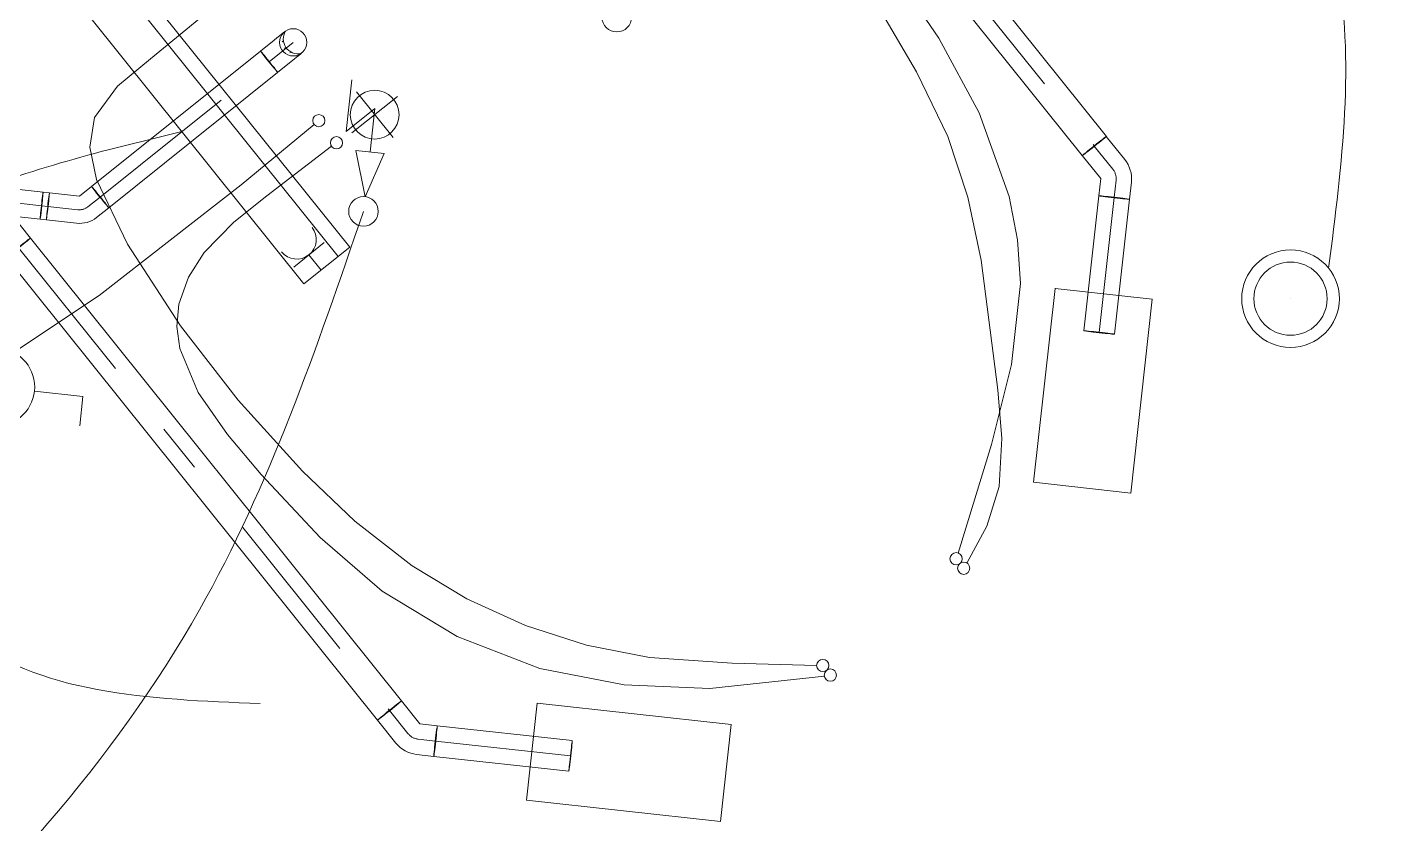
# Model space of a CAD drawing. Header units: metres. Extents: x 2747662.9 to 2747731.3, y 1250221.9 to 1250283.3.
# Drawn here: x 2747694.766 to 2747697.576, y 1250261.789 to 1250263.421 of the extents above; entities that cross this region are included whole.
import ezdxf

# ---------------------------------------------------------------- set-up
doc = ezdxf.new("R2010")
doc.units = ezdxf.units.M
doc.header["$MEASUREMENT"] = 0
doc.linetypes.add('STRICHPUNKT2-A0PKIVIO00', pattern=[0.635, 0.3175, -0.15875, 0, -0.15875])
doc.linetypes.add('STRICHPUNKT2-A0PKIVIT00', pattern=[0.635, 0.3175, -0.15875, 0, -0.15875])
for name, color, linetype in [('___deckendurchbruch', 7, 'Continuous'), ('___elektro', 7, 'Continuous'), ('___sanitär', 7, 'Continuous')]:
    doc.layers.add(name, color=color, linetype=linetype)

msp = doc.modelspace()

# ---------------------------------------------------------------- linework, layer by layer
at = {"layer": '___deckendurchbruch', "color": 215, "linetype": 'STRICHPUNKT2-A0PKIVIT00', "lineweight": 0, "true_color": 0xa44f91}
for p, q in [((2747695.5147, 1250263.1956), (2747695.4396, 1250263.2893)), ((2747695.4303, 1250263.2049), (2747695.524, 1250263.28))]:
    msp.add_line(p, q, dxfattribs=at)
at = {"layer": '___deckendurchbruch', "color": 215, "linetype": 'Continuous', "lineweight": 0, "true_color": 0xa44f91}
msp.add_circle((2747695.4771, 1250263.2424), 0.05, dxfattribs=at)
at = {"layer": '___elektro', "color": 30, "linetype": 'Continuous', "lineweight": 0, "true_color": 0xff8d1c}
for p, q in [((2747695.4188, 1250263.2081), (2747695.4304, 1250263.3136)), ((2747695.1757, 1250263.2828), (2747695.1757, 1250263.2828)), ((2747695.4773, 1250263.255), (2747695.4188, 1250263.2081)), ((2747695.4675, 1250263.1661), (2747695.4773, 1250263.255)), ((2747695.082, 1250263.2077), (2747695.0821, 1250263.2078)), ((2747695.4966, 1250263.1629), (2747695.4384, 1250263.1693)), ((2747695.4574, 1250263.0743), (2747695.4384, 1250263.1693)), ((2747695.4574, 1250263.0743), (2747695.4966, 1250263.1629)), ((2747695.4541, 1250263.0442), (2747695.4541, 1250263.0442)), ((2747695.3113, 1250262.9301), (2747695.3737, 1250262.9802)), ((2747695.3425, 1250262.9551), (2747695.3426, 1250262.9552)), ((2747695.3425, 1250262.9551), (2747695.3675, 1250262.9239)), ((2747695.3675, 1250262.9239), (2747695.3676, 1250262.924)), ((2747697.2906, 1250262.9433), (2747697.2906, 1250262.9434)), ((2747697.4311, 1250262.9278), (2747697.4312, 1250262.9279)), ((2747697.3531, 1250262.8653), (2747697.3532, 1250262.8653)), ((2747697.2751, 1250262.8028), (2747697.2751, 1250262.8028)), ((2747697.2751, 1250262.8028), (2747697.2751, 1250262.8028)), ((2747697.4157, 1250262.7873), (2747697.4157, 1250262.7873)), ((2747694.7802, 1250262.6755), (2747694.8796, 1250262.6645)), ((2747694.8796, 1250262.6645), (2747694.873, 1250262.6049))]:
    msp.add_line(p, q, dxfattribs=at)
for points in [[(2747695.4259, 1250262.9707), (2747694.9255, 1250263.5949), (2747694.8319, 1250263.5199), (2747695.3322, 1250262.8956)], [(2747695.4259, 1250262.9707), (2747694.9255, 1250263.5949), (2747694.9021, 1250263.5762), (2747695.4024, 1250262.9519)]]:
    msp.add_lwpolyline(points, close=True, dxfattribs=at)
for centre, radius in [((2747695.973, 1250263.4424), 0.0303), ((2747695.4541, 1250263.0442), 0.0303), ((2747697.3531, 1250262.8653), 0.1), ((2747697.3531, 1250262.8653), 0.075), ((2747694.7007, 1250262.6842), 0.08)]:
    msp.add_circle(centre, radius, dxfattribs=at)
msp.add_arc((2747695.3175, 1250262.9864), 0.04, 218.7099, 38.7099, dxfattribs=at)
for points, knots in [([(2747698.591, 1250263.0949), (2747698.5208, 1250263.0389), (2747698.4506, 1250262.9829), (2747698.3803, 1250262.9593), (2747698.1091, 1250262.8686), (2747697.837, 1250263.261), (2747697.629, 1250263.5675), (2747697.46, 1250263.8165), (2747697.3333, 1250264.0087), (2747697.1679, 1250264.2032), (2747697.1093, 1250264.2721), (2747697.0459, 1250264.3412), (2747696.9824, 1250264.4104)], [0, 0, 0, 0, 1, 1, 1, 2, 2, 2, 3, 3, 3, 4, 4, 4, 4]), ([(2747697.4311, 1250262.9278), (2747697.4584, 1250263.1417), (2747697.4856, 1250263.3556), (2747697.447, 1250263.5523), (2747697.3873, 1250263.8576), (2747697.1692, 1250264.1215), (2747696.9512, 1250264.3854)], [0, 0, 0, 0, 1, 1, 1, 2, 2, 2, 2]), ([(2747695.082, 1250263.2078), (2747694.9361, 1250263.1725), (2747694.7901, 1250263.1373), (2747694.6305, 1250263.0744), (2747694.4334, 1250262.9966), (2747694.2155, 1250262.8766), (2747694.1827, 1250262.7033), (2747694.1658, 1250262.6145), (2747694.1975, 1250262.5117), (2747694.2293, 1250262.409)], [0, 0, 0, 0, 1, 1, 1, 2, 2, 2, 3, 3, 3, 3]), ([(2747690.8647, 1250259.3591), (2747690.9712, 1250259.2716), (2747691.0777, 1250259.1841), (2747691.1902, 1250259.1483), (2747691.4871, 1250259.0537), (2747691.826, 1250259.3187), (2747692.1275, 1250259.5584), (2747692.674, 1250259.993), (2747693.0977, 1250260.3444), (2747693.5768, 1250260.7155), (2747694.1346, 1250261.1476), (2747694.7675, 1250261.6063), (2747695.1182, 1250262.2277), (2747695.2616, 1250262.4817), (2747695.3579, 1250262.763), (2747695.4541, 1250263.0442)], [0, 0, 0, 0, 1, 1, 1, 2, 2, 2, 3, 3, 3, 4, 4, 4, 5, 5, 5, 5]), ([(2747694.462, 1250262.3904), (2747694.5139, 1250262.3139), (2747694.5657, 1250262.2374), (2747694.6313, 1250262.1826), (2747694.785, 1250262.0539), (2747695.0138, 1250262.0446), (2747695.2426, 1250262.0352)], [0, 0, 0, 0, 1, 1, 1, 2, 2, 2, 2]), ([(2747695.6473, 1250261.4982), (2747695.3742, 1250261.4792), (2747695.101, 1250261.4601), (2747694.8864, 1250261.558), (2747694.6289, 1250261.6753), (2747694.4557, 1250261.961), (2747694.2825, 1250262.2466)], [0, 0, 0, 0, 1, 1, 1, 2, 2, 2, 2])]:
    msp.add_open_spline(points, degree=3, knots=knots, dxfattribs=at)
at = {"layer": '___sanitär', "color": 106, "linetype": 'STRICHPUNKT2-A0PKIVIO00', "lineweight": 0, "true_color": 0x008a1e}
for p, q in [((2747696.191, 1250264.1267), (2747696.9512, 1250263.1782)), ((2747695.2888, 1250263.3734), (2747695.2608, 1250263.351)), ((2747695.3103, 1250263.3907), (2747695.2888, 1250263.3734)), ((2747694.9147, 1250263.0736), (2747695.2608, 1250263.351)), ((2747696.9511, 1250263.1782), (2747696.989, 1250263.131)), ((2747696.9957, 1250263.1079), (2747696.9918, 1250263.0726)), ((2747694.667, 1250263.07), (2747694.7948, 1250263.0559)), ((2747694.8898, 1250263.0537), (2747694.9147, 1250263.0736)), ((2747696.9918, 1250263.0726), (2747696.9613, 1250262.796)), ((2747694.7948, 1250263.0559), (2747694.8077, 1250263.0545)), ((2747694.8077, 1250263.0545), (2747694.8692, 1250263.0477)), ((2747694.7474, 1250262.9697), (2747695.5075, 1250262.0212)), ((2747695.5075, 1250262.0212), (2747695.5453, 1250261.974)), ((2747695.5665, 1250261.9624), (2747695.6017, 1250261.9585)), ((2747695.6017, 1250261.9585), (2747695.8784, 1250261.928))]:
    msp.add_line(p, q, dxfattribs=at)
at = {"layer": '___sanitär', "color": 106, "linetype": 'Continuous', "lineweight": 0, "true_color": 0x008a1e}
for p, q in [((2747696.2156, 1250264.1464), (2747696.9758, 1250263.1979)), ((2747696.1664, 1250264.107), (2747696.9266, 1250263.1585)), ((2747695.2713, 1250263.3953), (2747695.2433, 1250263.3728)), ((2747695.2769, 1250263.3998), (2747695.2713, 1250263.3953)), ((2747695.282, 1250263.4039), (2747695.2769, 1250263.3998)), ((2747695.2865, 1250263.4075), (2747695.282, 1250263.4039)), ((2747695.2899, 1250263.4102), (2747695.2865, 1250263.4075)), ((2747695.2921, 1250263.4119), (2747695.2899, 1250263.4102)), ((2747695.2928, 1250263.4125), (2747695.2921, 1250263.4119)), ((2747694.8972, 1250263.0955), (2747695.2432, 1250263.3728)), ((2747695.2876, 1250263.392), (2747695.2901, 1250263.3938)), ((2747695.2925, 1250263.3783), (2747695.2953, 1250263.3803)), ((2747695.3035, 1250263.3689), (2747695.3061, 1250263.3707)), ((2747695.3103, 1250263.3907), (2747695.3103, 1250263.3907)), ((2747695.3271, 1250263.3682), (2747695.3249, 1250263.3665)), ((2747695.3278, 1250263.3688), (2747695.3271, 1250263.3682)), ((2747695.3063, 1250263.3516), (2747695.2783, 1250263.3291)), ((2747695.3119, 1250263.3561), (2747695.3063, 1250263.3516)), ((2747695.3171, 1250263.3602), (2747695.3119, 1250263.3561)), ((2747695.3215, 1250263.3638), (2747695.3171, 1250263.3602)), ((2747695.3249, 1250263.3665), (2747695.3215, 1250263.3638)), ((2747694.9322, 1250263.0518), (2747695.2783, 1250263.3291)), ((2747696.9757, 1250263.1979), (2747697.0136, 1250263.1507)), ((2747696.9266, 1250263.1585), (2747696.9644, 1250263.1113)), ((2747694.6519, 1250263.1392), (2747694.772, 1250262.9894)), ((2747694.6866, 1250263.096), (2747694.7978, 1250263.0837)), ((2747694.8723, 1250263.0755), (2747694.8972, 1250263.0955)), ((2747696.9644, 1250263.1113), (2747696.9605, 1250263.0761)), ((2747697.027, 1250263.1044), (2747697.0231, 1250263.0691)), ((2747694.7952, 1250263.0633), (2747694.7944, 1250263.0561)), ((2747694.7959, 1250263.07), (2747694.7952, 1250263.0633)), ((2747694.7952, 1250263.0557), (2747694.7959, 1250263.0629)), ((2747694.7966, 1250263.0757), (2747694.7959, 1250263.07)), ((2747694.7959, 1250263.0629), (2747694.7966, 1250263.0696)), ((2747694.7972, 1250263.0801), (2747694.7966, 1250263.0757)), ((2747694.7966, 1250263.0696), (2747694.7972, 1250263.0754)), ((2747694.7976, 1250263.0829), (2747694.7972, 1250263.0801)), ((2747694.7972, 1250263.0754), (2747694.7976, 1250263.0799)), ((2747694.7978, 1250263.0837), (2747694.7976, 1250263.0829)), ((2747694.7976, 1250263.0799), (2747694.7978, 1250263.0827)), ((2747694.7978, 1250263.0827), (2747694.7978, 1250263.0837)), ((2747694.7979, 1250263.0837), (2747694.8108, 1250263.0823)), ((2747694.8108, 1250263.0823), (2747694.8723, 1250263.0755)), ((2747696.9605, 1250263.0761), (2747696.93, 1250262.7994)), ((2747697.0231, 1250263.0692), (2747696.9926, 1250262.7925)), ((2747694.7361, 1250263.0342), (2747694.7917, 1250263.0281)), ((2747694.7919, 1250263.0319), (2747694.7917, 1250263.0291)), ((2747694.7923, 1250263.0364), (2747694.7919, 1250263.0319)), ((2747694.7919, 1250263.029), (2747694.7923, 1250263.0317)), ((2747694.7929, 1250263.0422), (2747694.7923, 1250263.0364)), ((2747694.7923, 1250263.0317), (2747694.7929, 1250263.0361)), ((2747694.7936, 1250263.0489), (2747694.7929, 1250263.0422)), ((2747694.7929, 1250263.0361), (2747694.7936, 1250263.0418)), ((2747694.7944, 1250263.0561), (2747694.7936, 1250263.0489)), ((2747694.7936, 1250263.0418), (2747694.7943, 1250263.0485)), ((2747694.7943, 1250263.0485), (2747694.7952, 1250263.0557)), ((2747694.9073, 1250263.0318), (2747694.9322, 1250263.0518)), ((2747694.7917, 1250263.0291), (2747694.7917, 1250263.0281)), ((2747694.7917, 1250263.0281), (2747694.7919, 1250263.029)), ((2747694.7917, 1250263.0281), (2747694.8046, 1250263.0266)), ((2747694.8046, 1250263.0266), (2747694.8662, 1250263.0199)), ((2747694.772, 1250262.9894), (2747695.5321, 1250262.0409)), ((2747694.7228, 1250262.95), (2747695.4829, 1250262.0015)), ((2747696.8269, 1250262.4889), (2747696.8707, 1250262.8864)), ((2747696.8707, 1250262.8864), (2747696.8269, 1250262.4889)), ((2747696.8707, 1250262.8864), (2747696.8707, 1250262.8865)), ((2747696.8707, 1250262.8864), (2747697.0695, 1250262.8645)), ((2747696.8707, 1250262.8864), (2747697.0695, 1250262.8645)), ((2747697.0257, 1250262.4669), (2747697.0695, 1250262.8645)), ((2747697.0695, 1250262.8645), (2747697.0257, 1250262.4669)), ((2747697.0695, 1250262.8645), (2747697.0695, 1250262.8646)), ((2747696.8269, 1250262.4889), (2747697.0257, 1250262.4669)), ((2747696.8269, 1250262.4889), (2747697.0257, 1250262.4669)), ((2747696.8269, 1250262.4889), (2747696.8269, 1250262.4889)), ((2747697.0257, 1250262.4669), (2747697.0257, 1250262.467)), ((2747695.5321, 1250262.0409), (2747695.5699, 1250261.9937)), ((2747695.8098, 1250262.0362), (2747695.7879, 1250261.8374)), ((2747695.8098, 1250262.0362), (2747695.7879, 1250261.8374)), ((2747696.2074, 1250261.9924), (2747695.8098, 1250262.0362)), ((2747695.8098, 1250262.0362), (2747695.8098, 1250262.0362)), ((2747695.8098, 1250262.0362), (2747696.2074, 1250261.9924)), ((2747695.4829, 1250262.0015), (2747695.5207, 1250261.9543)), ((2747695.5699, 1250261.9937), (2747695.6052, 1250261.9898)), ((2747695.6051, 1250261.9899), (2747695.8818, 1250261.9594)), ((2747696.2074, 1250261.9924), (2747696.1855, 1250261.7936)), ((2747696.2074, 1250261.9924), (2747696.1855, 1250261.7936)), ((2747696.2074, 1250261.9924), (2747696.2074, 1250261.9924)), ((2747695.563, 1250261.9311), (2747695.5983, 1250261.9272)), ((2747695.5982, 1250261.9272), (2747695.8749, 1250261.8967)), ((2747696.1855, 1250261.7936), (2747695.7879, 1250261.8374)), ((2747695.7879, 1250261.8374), (2747695.7879, 1250261.8374)), ((2747695.7879, 1250261.8374), (2747696.1855, 1250261.7936)), ((2747696.1855, 1250261.7936), (2747696.1855, 1250261.7936))]:
    msp.add_line(p, q, dxfattribs=at)
at = {"layer": '___sanitär', "color": 106, "linetype": 'Continuous', "lineweight": 0, "true_color": 0x008a1e, "flags": 128}
for points in [[(2747695.5788, 1250263.8823), (2747695.6995, 1250263.9756), (2747695.7761, 1250264.0452), (2747695.8616, 1250264.0986), (2747695.915, 1250264.1113), (2747695.9696, 1250264.111), (2747696.0496, 1250264.085), (2747696.1204, 1250264.0348), (2747696.2449, 1250263.8983), (2747696.5363, 1250263.5404), (2747696.633, 1250263.3991), (2747696.7155, 1250263.2465), (2747696.7767, 1250263.0746), (2747696.7939, 1250262.9858), (2747696.7999, 1250262.8962), (2747696.7814, 1250262.7303), (2747696.7403, 1250262.5665), (2747696.6721, 1250262.344)], [(2747695.8128, 1250263.5904), (2747695.9088, 1250263.6647), (2747696.0303, 1250263.7636), (2747696.0843, 1250263.7947), (2747696.1419, 1250263.8088), (2747696.2011, 1250263.7967), (2747696.2574, 1250263.7662), (2747696.336, 1250263.7022), (2747696.4017, 1250263.6272), (2747696.5114, 1250263.4594), (2747696.587, 1250263.3305), (2747696.6514, 1250263.1977), (2747696.6922, 1250263.0734), (2747696.7196, 1250262.9442), (2747696.7533, 1250262.6782), (2747696.7619, 1250262.5785), (2747696.7561, 1250262.4805), (2747696.7308, 1250262.399), (2747696.6903, 1250262.3233)], [(2747695.155, 1250263.4693), (2747695.0181, 1250263.3567), (2747694.9504, 1250263.3006), (2747694.9029, 1250263.2364), (2747694.8938, 1250263.1757), (2747694.9072, 1250263.1096), (2747694.9707, 1250262.9768), (2747695.079, 1250262.8099), (2747695.1973, 1250262.6574), (2747695.3289, 1250262.5117), (2747695.4367, 1250262.4092), (2747695.5538, 1250262.318), (2747695.6661, 1250262.2503), (2747695.786, 1250262.1955), (2747695.9113, 1250262.155), (2747696.0399, 1250262.13), (2747696.2094, 1250262.118), (2747696.3824, 1250262.1134)], [(2747695.3531, 1250263.2221), (2747695.2037, 1250263.0989), (2747694.9128, 1250262.8718), (2747694.7314, 1250262.7506), (2747694.5166, 1250262.6394), (2747694.3203, 1250262.5582), (2747694.1072, 1250262.4421), (2747693.9631, 1250262.361)], [(2747695.3888, 1250263.1776), (2747695.2561, 1250263.0759), (2747695.1884, 1250263.0224), (2747695.1281, 1250262.9602), (2747695.0958, 1250262.9093), (2747695.076, 1250262.8542), (2747695.072, 1250262.8085), (2747695.0783, 1250262.7629), (2747695.1158, 1250262.6732), (2747695.1754, 1250262.5867), (2747695.2444, 1250262.505), (2747695.3651, 1250262.3756), (2747695.4921, 1250262.2661), (2747695.6458, 1250262.1731), (2747695.8157, 1250262.1074), (2747695.9883, 1250262.0737), (2747696.1636, 1250262.0665), (2747696.3982, 1250262.0915)]]:
    msp.add_lwpolyline(points, dxfattribs=at)
at = {"layer": '___sanitär', "color": 106, "linetype": 'Continuous', "lineweight": 0, "true_color": 0x008a1e}
for centre, radius in [((2747695.3103, 1250263.3907), 0.028), ((2747695.3627, 1250263.2302), 0.0125), ((2747695.399, 1250263.1849), 0.0125), ((2747696.668, 1250262.3322), 0.0125), ((2747696.6836, 1250262.3127), 0.0125), ((2747696.3949, 1250262.1133), 0.0125), ((2747696.4105, 1250262.0938), 0.0125)]:
    msp.add_circle(centre, radius, dxfattribs=at)
for centre, radius, start, end in [((2747695.3205, 1250263.3978), 0.0306, 148.6622, 280.7576), ((2747696.9644, 1250263.1113), 0.063, 353.7126, 38.7086), ((2747694.8723, 1250263.0755), 0.056, 263.7126, 308.7072), ((2747695.5699, 1250261.9937), 0.063, 218.7112, 263.7072)]:
    msp.add_arc(centre, radius, start, end, dxfattribs=at)
at = {"layer": '___sanitär', "color": 106, "linetype": 'STRICHPUNKT2-A0PKIVIO00', "lineweight": 0, "true_color": 0x008a1e}
for centre, radius, start, end in [((2747696.9644, 1250263.1113), 0.0315, 353.7126, 38.7086), ((2747694.8723, 1250263.0755), 0.028, 263.7126, 308.7072), ((2747695.5699, 1250261.9937), 0.0315, 218.7112, 263.7072)]:
    msp.add_arc(centre, radius, start, end, dxfattribs=at)
at = {"layer": '___sanitär', "color": 106, "linetype": 'Continuous', "lineweight": 0, "true_color": 0x008a1e}
for centre, major_axis, ratio in [((2747695.2608, 1250263.351), (-0.0175, 0.0218), 0.014998), ((2747695.2608, 1250263.351), (-0.0175, 0.0218), 0.014998), ((2747696.9511, 1250263.1782), (0.0246, 0.0197), 0.014998), ((2747696.9512, 1250263.1782), (0.0246, 0.0197), 0.014998), ((2747694.9147, 1250263.0736), (-0.0175, 0.0218), 0.014998), ((2747694.9147, 1250263.0736), (-0.0175, 0.0218), 0.014998), ((2747694.7948, 1250263.0559), (0.0031, 0.0278), 0.015034), ((2747694.8077, 1250263.0545), (0.0031, 0.0278), 0.015034), ((2747694.8077, 1250263.0545), (0.0031, 0.0278), 0.014998), ((2747696.9918, 1250263.0726), (-0.0313, 0.0035), 0.014998), ((2747696.9918, 1250263.0726), (-0.0313, 0.0035), 0.014998), ((2747694.7474, 1250262.9697), (0.0246, 0.0197), 0.014998), ((2747694.7474, 1250262.9697), (0.0246, 0.0197), 0.014998), ((2747696.9613, 1250262.796), (-0.0313, 0.0035), 0.014998), ((2747695.5075, 1250262.0212), (0.0246, 0.0197), 0.014998), ((2747695.5075, 1250262.0212), (0.0246, 0.0197), 0.014998), ((2747695.6017, 1250261.9585), (0.0035, 0.0313), 0.014998), ((2747695.6017, 1250261.9585), (0.0035, 0.0313), 0.014998), ((2747695.8784, 1250261.928), (0.0035, 0.0313), 0.014998)]:
    msp.add_ellipse(centre, major_axis=major_axis, ratio=ratio, dxfattribs=at)

doc.saveas('drawing.dxf')
